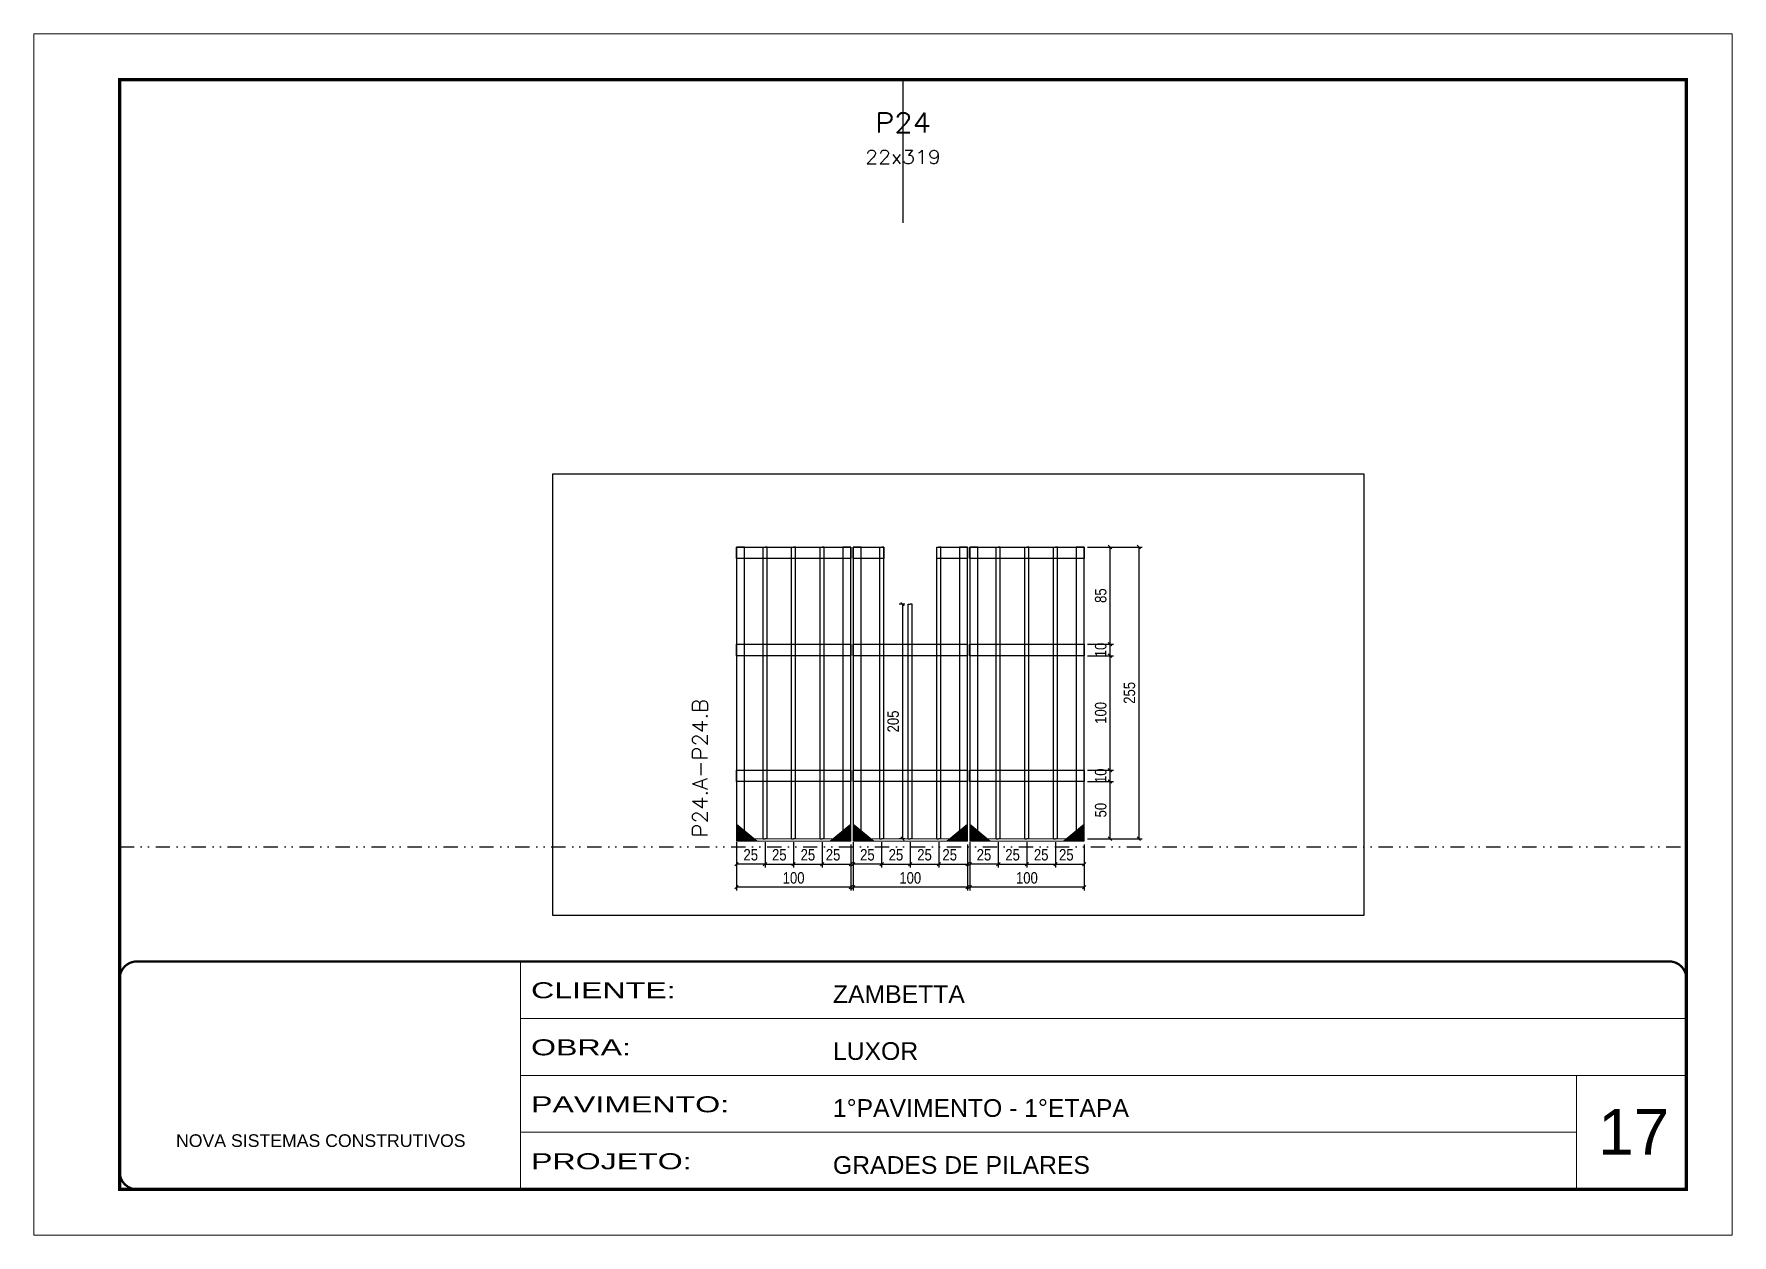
# Model space of a CAD drawing. Extents: x 14400 to 20667, y -21631 to 6985.
# Drawn here: x 14413 to 15898, y 1340 to 2390 of the extents above; entities that cross this region are included whole.
import ezdxf
from ezdxf.enums import TextEntityAlignment as Align

# ---------------------------------------------------------------- set-up
doc = ezdxf.new("R2010")
doc.units = 0
for name, pattern in [('CONTINUO', [0]), ('DASHED', [0.75, 0.5, -0.25]), ('DIVIDE2', [0.625, 0.25, -0.125, 0, -0.125, 0, -0.125]), ('HIDDEN', [0.375, 0.25, -0.125])]:
    doc.linetypes.add(name, pattern=pattern)
doc.layers.add('00 - FELIPE', color=6, linetype='Continuous', plot=False)
for name, color, linetype, lineweight in [('CARIMBO', 255, 'Continuous', 9), ('Folhas', 255, 'Continuous', 9), ('Madeira', 126, 'Continuous', 18), ('Sarr 2.2x7', 40, 'Continuous', 9), ('SARRAFO DE PRESSAO', 251, 'DASHED', 9), ('Texto Seção', 7, 'Continuous', 15)]:
    doc.layers.add(name, color=color, linetype=linetype, lineweight=lineweight)
for name, color, linetype in [('COTA', 241, 'Continuous'), ('Nível', 160, 'Continuous'), ('SARR_2.2x10', 60, 'Continuous'), ('SARR_3.5x7', 81, 'Continuous'), ('SARR_7x7', 40, 'Continuous'), ('Texto de Titulo', 7, 'Continuous'), ('Texto Qtd Sarr', 242, 'Continuous')]:
    doc.layers.add(name, color=color, linetype=linetype)
doc.styles.add('ARIAL', font='arial.ttf')
doc.styles.add('COTA TECNICA', font='techl___.ttf', dxfattribs={"height": 10})
doc.styles.add('REGUA-120', font='ROMANS.shx', dxfattribs={"height": 15})
doc.styles.add('ROMANS', font='romans.shx')
doc.styles.add('Tecnologia', font='')
doc.styles.get('Tecnologia').set_extended_font_data('Forgotten Futurist')
doc.dimstyles.new('PAINEL', dxfattribs={"dimtxt": 10, "dimasz": 3, "dimexe": 3, "dimexo": 3, "dimgap": 3, "dimtad": 1, "dimdec": 1, "dimzin": 12, "dimdsep": 46, "dimtxsty": 'COTA TECNICA', "dimblk1": 'OBLIQUE', "dimblk2": 'OBLIQUE', "dimsah": 1, "dimcen": 0.9, "dimclrd": 4, "dimclre": 4, "dimclrt": 240, "dimadec": 1, "dimazin": 3, "dimtfac": 1, "dimtdec": 1, "dimtmove": 0, "dimatfit": 3, "dimfxl": 1, "dimtolj": 1, "dimtzin": 12, "dimarcsym": 0})

# ---------------------------------------------------------------- blocks, each defined once
blk = doc.blocks.new('9999999999')
at = {"color": 30, "linetype": 'CONTINUO'}
for p, q in [((98564.6, 34230.2), (98564.6, 34429.4)), ((98564.6, 34379.6), (99584, 34379.6)), ((98564.6, 34329.8), (99488, 34329.8)), ((99584, 34329.8), (99488, 34329.8)), ((99488, 34329.8), (99488, 34230.2)), ((98564.6, 34280), (99488, 34280))]:
    blk.add_line(p, q, dxfattribs=at)
at = {"color": 30, "linetype": 'CONTINUO', "const_width": 2}
blk.add_lwpolyline([(99584, 34230.2), (99584, 34414.4, 0.414214), (99569, 34429.4), (98229, 34429.4, 0.414214), (98214, 34414.4), (98214, 34245.2, 0.414214), (98229, 34230.2), (99584, 34230.2)], format="xyb", dxfattribs=at)
at = {"layer": 'Folhas'}
blk.add_lwpolyline([(98139, 34190.2), (99624, 34190.2), (99624, 35240.2), (98139, 35240.2)], close=True, dxfattribs=at)
at = {"layer": 'Folhas', "color": 30, "const_width": 3}
blk.add_lwpolyline([(98214, 34230.2), (99584, 34230.2), (99584, 35200.2), (98214, 35200.2)], close=True, dxfattribs=at)
at = {"color": 7, "linetype": 'Continuous', "ltscale": 5, "style": 'ARIAL'}
for s, height, p in [('ZAMBETTA', 15.48, (98837.7, 34393.1)), ('LUXOR', 15.48, (98837.7, 34343.3)), ('1°PAVIMENTO - 1°ETAPA', 15.483, (98837.7, 34293.5)), ('NOVA SISTEMAS CONSTRUTIVOS', 11.059, (98263.2, 34267.2)), ('GRADES DE PILARES', 15.483, (98837.7, 34243.7))]:
    blk.add_text(s, height=height, dxfattribs=at).set_placement(p)
at = {"layer": 'Folhas', "color": 7, "style": 'Tecnologia', "width": 1.5}
for s, p in [('CLIENTE:', (98573.7, 34397.2)), ('OBRA:', (98573.7, 34347.3)), ('PAVIMENTO:', (98573.7, 34297.5)), ('PROJETO:', (98573.7, 34247.7))]:
    blk.add_text(s, height=14, dxfattribs=at).set_placement(p)
blk = doc.blocks.new('_Oblique')
at = {"color": 0, "linetype": 'ByBlock', "lineweight": -2}
blk.add_line((-0.5, -0.5), (0.5, 0.5), dxfattribs=at)
blk = doc.blocks.new('*D1378')
at = {"layer": 'COTA', "color": 4, "lineweight": -2, "transparency": 16777216}
for p, q in [((15027.8, 1668.7), (15027.8, 1641.5)), ((15127.8, 1668.7), (15127.8, 1641.5)), ((15127.8, 1644.5), (15027.8, 1644.5))]:
    blk.add_line(p, q, dxfattribs=at)
at = {"layer": 'Defpoints', "color": 0, "transparency": 16777216}
for p in [(15027.8, 1671.7), (15127.8, 1671.7), (15027.8, 1644.5)]:
    blk.add_point(p, dxfattribs=at)
at = {"layer": 'COTA', "color": 4, "lineweight": -2, "transparency": 16777216, "xscale": 3, "yscale": 3, "zscale": 3, "rotation": 180}
blk.add_blockref('_Oblique', (15027.8, 1644.5), dxfattribs=at)
at = {"layer": 'COTA', "color": 4, "lineweight": -2, "transparency": 16777216, "xscale": 3, "yscale": 3, "zscale": 3}
blk.add_blockref('_Oblique', (15127.8, 1644.5), dxfattribs=at)
at = {"layer": 'COTA', "color": 240, "transparency": 16777216, "insert": (15077.8, 1652.6), "char_height": 10, "attachment_point": 5, "style": 'COTA TECNICA'}
blk.add_mtext('\\A1;100', dxfattribs=at)
blk = doc.blocks.new('*D1379')
at = {"layer": 'COTA', "color": 4, "lineweight": -2, "transparency": 16777216}
for p, q in [((15027.8, 1683.9), (15027.8, 1661.7)), ((15052.8, 1683.9), (15052.8, 1661.7)), ((15052.8, 1664.7), (15027.8, 1664.7))]:
    blk.add_line(p, q, dxfattribs=at)
at = {"layer": 'Defpoints', "color": 0, "transparency": 16777216}
for p in [(15027.8, 1686.9), (15052.8, 1686.9), (15027.8, 1664.7)]:
    blk.add_point(p, dxfattribs=at)
at = {"layer": 'COTA', "color": 4, "lineweight": -2, "transparency": 16777216, "xscale": 3, "yscale": 3, "zscale": 3, "rotation": 180}
blk.add_blockref('_Oblique', (15027.8, 1664.7), dxfattribs=at)
at = {"layer": 'COTA', "color": 4, "lineweight": -2, "transparency": 16777216, "xscale": 3, "yscale": 3, "zscale": 3}
blk.add_blockref('_Oblique', (15052.8, 1664.7), dxfattribs=at)
at = {"layer": 'COTA', "color": 240, "transparency": 16777216, "insert": (15040.3, 1672.8), "char_height": 10, "attachment_point": 5, "style": 'COTA TECNICA'}
blk.add_mtext('\\A1;25', dxfattribs=at)
blk = doc.blocks.new('*D1380')
at = {"layer": 'COTA', "color": 4, "lineweight": -2, "transparency": 16777216}
for p, q in [((15102.8, 1683.9), (15102.8, 1661.7)), ((15127.8, 1681.7), (15127.8, 1661.7)), ((15102.8, 1664.7), (15127.8, 1664.7))]:
    blk.add_line(p, q, dxfattribs=at)
at = {"layer": 'Defpoints', "color": 0, "transparency": 16777216}
for p in [(15102.8, 1686.9), (15127.8, 1684.7), (15127.8, 1664.7)]:
    blk.add_point(p, dxfattribs=at)
at = {"layer": 'COTA', "color": 4, "lineweight": -2, "transparency": 16777216, "xscale": 3, "yscale": 3, "zscale": 3, "rotation": 180}
blk.add_blockref('_Oblique', (15102.8, 1664.7), dxfattribs=at)
at = {"layer": 'COTA', "color": 4, "lineweight": -2, "transparency": 16777216, "xscale": 3, "yscale": 3, "zscale": 3}
blk.add_blockref('_Oblique', (15127.8, 1664.7), dxfattribs=at)
at = {"layer": 'COTA', "color": 240, "transparency": 16777216, "insert": (15112.3, 1672.8), "char_height": 10, "attachment_point": 5, "style": 'COTA TECNICA'}
blk.add_mtext('\\A1;25', dxfattribs=at)
blk = doc.blocks.new('*D1381')
at = {"layer": 'COTA', "color": 4, "lineweight": -2, "transparency": 16777216}
for p, q in [((15052.8, 1683.9), (15052.8, 1661.7)), ((15077.8, 1683.9), (15077.8, 1661.7)), ((15052.8, 1664.7), (15077.8, 1664.7))]:
    blk.add_line(p, q, dxfattribs=at)
at = {"layer": 'Defpoints', "color": 0, "transparency": 16777216}
for p in [(15052.8, 1686.9), (15077.8, 1686.9), (15077.8, 1664.7)]:
    blk.add_point(p, dxfattribs=at)
at = {"layer": 'COTA', "color": 4, "lineweight": -2, "transparency": 16777216, "xscale": 3, "yscale": 3, "zscale": 3, "rotation": 180}
blk.add_blockref('_Oblique', (15052.8, 1664.7), dxfattribs=at)
at = {"layer": 'COTA', "color": 4, "lineweight": -2, "transparency": 16777216, "xscale": 3, "yscale": 3, "zscale": 3}
blk.add_blockref('_Oblique', (15077.8, 1664.7), dxfattribs=at)
at = {"layer": 'COTA', "color": 240, "transparency": 16777216, "insert": (15065.3, 1672.8), "char_height": 10, "attachment_point": 5, "style": 'COTA TECNICA'}
blk.add_mtext('\\A1;25', dxfattribs=at)
blk = doc.blocks.new('*D1382')
at = {"layer": 'COTA', "color": 4, "lineweight": -2, "transparency": 16777216}
for p, q in [((15077.8, 1683.9), (15077.8, 1661.7)), ((15102.8, 1683.9), (15102.8, 1661.7)), ((15077.8, 1664.7), (15102.8, 1664.7))]:
    blk.add_line(p, q, dxfattribs=at)
at = {"layer": 'Defpoints', "color": 0, "transparency": 16777216}
for p in [(15077.8, 1686.9), (15102.8, 1686.9), (15102.8, 1664.7)]:
    blk.add_point(p, dxfattribs=at)
at = {"layer": 'COTA', "color": 4, "lineweight": -2, "transparency": 16777216, "xscale": 3, "yscale": 3, "zscale": 3, "rotation": 180}
blk.add_blockref('_Oblique', (15077.8, 1664.7), dxfattribs=at)
at = {"layer": 'COTA', "color": 4, "lineweight": -2, "transparency": 16777216, "xscale": 3, "yscale": 3, "zscale": 3}
blk.add_blockref('_Oblique', (15102.8, 1664.7), dxfattribs=at)
at = {"layer": 'COTA', "color": 240, "transparency": 16777216, "insert": (15090.3, 1672.8), "char_height": 10, "attachment_point": 5, "style": 'COTA TECNICA'}
blk.add_mtext('\\A1;25', dxfattribs=at)
blk = doc.blocks.new('*D1388')
at = {"layer": 'COTA', "color": 4, "lineweight": -2, "transparency": 16777216}
for p, q in [((15129.8, 1668.7), (15129.8, 1641.5)), ((15229.8, 1668.7), (15229.8, 1641.5)), ((15229.8, 1644.5), (15129.8, 1644.5))]:
    blk.add_line(p, q, dxfattribs=at)
at = {"layer": 'Defpoints', "color": 0, "transparency": 16777216}
for p in [(15129.8, 1671.7), (15229.8, 1671.7), (15129.8, 1644.5)]:
    blk.add_point(p, dxfattribs=at)
at = {"layer": 'COTA', "color": 4, "lineweight": -2, "transparency": 16777216, "xscale": 3, "yscale": 3, "zscale": 3, "rotation": 180}
blk.add_blockref('_Oblique', (15129.8, 1644.5), dxfattribs=at)
at = {"layer": 'COTA', "color": 4, "lineweight": -2, "transparency": 16777216, "xscale": 3, "yscale": 3, "zscale": 3}
blk.add_blockref('_Oblique', (15229.8, 1644.5), dxfattribs=at)
at = {"layer": 'COTA', "color": 240, "transparency": 16777216, "insert": (15179.8, 1652.6), "char_height": 10, "attachment_point": 5, "style": 'COTA TECNICA'}
blk.add_mtext('\\A1;100', dxfattribs=at)
blk = doc.blocks.new('*D1389')
at = {"layer": 'COTA', "color": 4, "lineweight": -2, "transparency": 16777216}
for p, q in [((15129.8, 1683.9), (15129.8, 1661.7)), ((15154.8, 1683.9), (15154.8, 1661.7)), ((15154.8, 1664.7), (15129.8, 1664.7))]:
    blk.add_line(p, q, dxfattribs=at)
at = {"layer": 'Defpoints', "color": 0, "transparency": 16777216}
for p in [(15129.8, 1686.9), (15154.8, 1686.9), (15129.8, 1664.7)]:
    blk.add_point(p, dxfattribs=at)
at = {"layer": 'COTA', "color": 4, "lineweight": -2, "transparency": 16777216, "xscale": 3, "yscale": 3, "zscale": 3, "rotation": 180}
blk.add_blockref('_Oblique', (15129.8, 1664.7), dxfattribs=at)
at = {"layer": 'COTA', "color": 4, "lineweight": -2, "transparency": 16777216, "xscale": 3, "yscale": 3, "zscale": 3}
blk.add_blockref('_Oblique', (15154.8, 1664.7), dxfattribs=at)
at = {"layer": 'COTA', "color": 240, "transparency": 16777216, "insert": (15142.3, 1672.8), "char_height": 10, "attachment_point": 5, "style": 'COTA TECNICA'}
blk.add_mtext('\\A1;25', dxfattribs=at)
blk = doc.blocks.new('*D1390')
at = {"layer": 'COTA', "color": 4, "lineweight": -2, "transparency": 16777216}
for p, q in [((15204.8, 1683.9), (15204.8, 1661.7)), ((15229.8, 1681.7), (15229.8, 1661.7)), ((15204.8, 1664.7), (15229.8, 1664.7))]:
    blk.add_line(p, q, dxfattribs=at)
at = {"layer": 'Defpoints', "color": 0, "transparency": 16777216}
for p in [(15204.8, 1686.9), (15229.8, 1684.7), (15229.8, 1664.7)]:
    blk.add_point(p, dxfattribs=at)
at = {"layer": 'COTA', "color": 4, "lineweight": -2, "transparency": 16777216, "xscale": 3, "yscale": 3, "zscale": 3, "rotation": 180}
blk.add_blockref('_Oblique', (15204.8, 1664.7), dxfattribs=at)
at = {"layer": 'COTA', "color": 4, "lineweight": -2, "transparency": 16777216, "xscale": 3, "yscale": 3, "zscale": 3}
blk.add_blockref('_Oblique', (15229.8, 1664.7), dxfattribs=at)
at = {"layer": 'COTA', "color": 240, "transparency": 16777216, "insert": (15214.3, 1672.8), "char_height": 10, "attachment_point": 5, "style": 'COTA TECNICA'}
blk.add_mtext('\\A1;25', dxfattribs=at)
blk = doc.blocks.new('*D1391')
at = {"layer": 'COTA', "color": 4, "lineweight": -2, "transparency": 16777216}
for p, q in [((15154.8, 1683.9), (15154.8, 1661.7)), ((15179.8, 1683.9), (15179.8, 1661.7)), ((15154.8, 1664.7), (15179.8, 1664.7))]:
    blk.add_line(p, q, dxfattribs=at)
at = {"layer": 'Defpoints', "color": 0, "transparency": 16777216}
for p in [(15154.8, 1686.9), (15179.8, 1686.9), (15179.8, 1664.7)]:
    blk.add_point(p, dxfattribs=at)
at = {"layer": 'COTA', "color": 4, "lineweight": -2, "transparency": 16777216, "xscale": 3, "yscale": 3, "zscale": 3, "rotation": 180}
blk.add_blockref('_Oblique', (15154.8, 1664.7), dxfattribs=at)
at = {"layer": 'COTA', "color": 4, "lineweight": -2, "transparency": 16777216, "xscale": 3, "yscale": 3, "zscale": 3}
blk.add_blockref('_Oblique', (15179.8, 1664.7), dxfattribs=at)
at = {"layer": 'COTA', "color": 240, "transparency": 16777216, "insert": (15167.3, 1672.8), "char_height": 10, "attachment_point": 5, "style": 'COTA TECNICA'}
blk.add_mtext('\\A1;25', dxfattribs=at)
blk = doc.blocks.new('*D1392')
at = {"layer": 'COTA', "color": 4, "lineweight": -2, "transparency": 16777216}
for p, q in [((15179.8, 1683.9), (15179.8, 1661.7)), ((15204.8, 1683.9), (15204.8, 1661.7)), ((15179.8, 1664.7), (15204.8, 1664.7))]:
    blk.add_line(p, q, dxfattribs=at)
at = {"layer": 'Defpoints', "color": 0, "transparency": 16777216}
for p in [(15179.8, 1686.9), (15204.8, 1686.9), (15204.8, 1664.7)]:
    blk.add_point(p, dxfattribs=at)
at = {"layer": 'COTA', "color": 4, "lineweight": -2, "transparency": 16777216, "xscale": 3, "yscale": 3, "zscale": 3, "rotation": 180}
blk.add_blockref('_Oblique', (15179.8, 1664.7), dxfattribs=at)
at = {"layer": 'COTA', "color": 4, "lineweight": -2, "transparency": 16777216, "xscale": 3, "yscale": 3, "zscale": 3}
blk.add_blockref('_Oblique', (15204.8, 1664.7), dxfattribs=at)
at = {"layer": 'COTA', "color": 240, "transparency": 16777216, "insert": (15192.3, 1672.8), "char_height": 10, "attachment_point": 5, "style": 'COTA TECNICA'}
blk.add_mtext('\\A1;25', dxfattribs=at)
blk = doc.blocks.new('*D1393')
at = {"layer": 'COTA', "color": 4, "lineweight": -2, "transparency": 16777216}
for p, q in [((15231.8, 1668.7), (15231.8, 1641.5)), ((15331.8, 1668.7), (15331.8, 1641.5)), ((15331.8, 1644.5), (15231.8, 1644.5))]:
    blk.add_line(p, q, dxfattribs=at)
at = {"layer": 'Defpoints', "color": 0, "transparency": 16777216}
for p in [(15231.8, 1671.7), (15331.8, 1671.7), (15231.8, 1644.5)]:
    blk.add_point(p, dxfattribs=at)
at = {"layer": 'COTA', "color": 4, "lineweight": -2, "transparency": 16777216, "xscale": 3, "yscale": 3, "zscale": 3, "rotation": 180}
blk.add_blockref('_Oblique', (15231.8, 1644.5), dxfattribs=at)
at = {"layer": 'COTA', "color": 4, "lineweight": -2, "transparency": 16777216, "xscale": 3, "yscale": 3, "zscale": 3}
blk.add_blockref('_Oblique', (15331.8, 1644.5), dxfattribs=at)
at = {"layer": 'COTA', "color": 240, "transparency": 16777216, "insert": (15281.8, 1652.6), "char_height": 10, "attachment_point": 5, "style": 'COTA TECNICA'}
blk.add_mtext('\\A1;100', dxfattribs=at)
blk = doc.blocks.new('*D1394')
at = {"layer": 'COTA', "color": 4, "lineweight": -2, "transparency": 16777216}
for p, q in [((15231.8, 1683.9), (15231.8, 1661.7)), ((15256.8, 1683.9), (15256.8, 1661.7)), ((15256.8, 1664.7), (15231.8, 1664.7))]:
    blk.add_line(p, q, dxfattribs=at)
at = {"layer": 'Defpoints', "color": 0, "transparency": 16777216}
for p in [(15231.8, 1686.9), (15256.8, 1686.9), (15231.8, 1664.7)]:
    blk.add_point(p, dxfattribs=at)
at = {"layer": 'COTA', "color": 4, "lineweight": -2, "transparency": 16777216, "xscale": 3, "yscale": 3, "zscale": 3, "rotation": 180}
blk.add_blockref('_Oblique', (15231.8, 1664.7), dxfattribs=at)
at = {"layer": 'COTA', "color": 4, "lineweight": -2, "transparency": 16777216, "xscale": 3, "yscale": 3, "zscale": 3}
blk.add_blockref('_Oblique', (15256.8, 1664.7), dxfattribs=at)
at = {"layer": 'COTA', "color": 240, "transparency": 16777216, "insert": (15244.3, 1672.8), "char_height": 10, "attachment_point": 5, "style": 'COTA TECNICA'}
blk.add_mtext('\\A1;25', dxfattribs=at)
blk = doc.blocks.new('*D1395')
at = {"layer": 'COTA', "color": 4, "lineweight": -2, "transparency": 16777216}
for p, q in [((15306.8, 1683.9), (15306.8, 1661.7)), ((15331.8, 1681.7), (15331.8, 1661.7)), ((15306.8, 1664.7), (15331.8, 1664.7))]:
    blk.add_line(p, q, dxfattribs=at)
at = {"layer": 'Defpoints', "color": 0, "transparency": 16777216}
for p in [(15306.8, 1686.9), (15331.8, 1684.7), (15331.8, 1664.7)]:
    blk.add_point(p, dxfattribs=at)
at = {"layer": 'COTA', "color": 4, "lineweight": -2, "transparency": 16777216, "xscale": 3, "yscale": 3, "zscale": 3, "rotation": 180}
blk.add_blockref('_Oblique', (15306.8, 1664.7), dxfattribs=at)
at = {"layer": 'COTA', "color": 4, "lineweight": -2, "transparency": 16777216, "xscale": 3, "yscale": 3, "zscale": 3}
blk.add_blockref('_Oblique', (15331.8, 1664.7), dxfattribs=at)
at = {"layer": 'COTA', "color": 240, "transparency": 16777216, "insert": (15316.3, 1672.8), "char_height": 10, "attachment_point": 5, "style": 'COTA TECNICA'}
blk.add_mtext('\\A1;25', dxfattribs=at)
blk = doc.blocks.new('*D1396')
at = {"layer": 'COTA', "color": 4, "lineweight": -2, "transparency": 16777216}
for p, q in [((15256.8, 1683.9), (15256.8, 1661.7)), ((15281.8, 1683.9), (15281.8, 1661.7)), ((15256.8, 1664.7), (15281.8, 1664.7))]:
    blk.add_line(p, q, dxfattribs=at)
at = {"layer": 'Defpoints', "color": 0, "transparency": 16777216}
for p in [(15256.8, 1686.9), (15281.8, 1686.9), (15281.8, 1664.7)]:
    blk.add_point(p, dxfattribs=at)
at = {"layer": 'COTA', "color": 4, "lineweight": -2, "transparency": 16777216, "xscale": 3, "yscale": 3, "zscale": 3, "rotation": 180}
blk.add_blockref('_Oblique', (15256.8, 1664.7), dxfattribs=at)
at = {"layer": 'COTA', "color": 4, "lineweight": -2, "transparency": 16777216, "xscale": 3, "yscale": 3, "zscale": 3}
blk.add_blockref('_Oblique', (15281.8, 1664.7), dxfattribs=at)
at = {"layer": 'COTA', "color": 240, "transparency": 16777216, "insert": (15269.3, 1672.8), "char_height": 10, "attachment_point": 5, "style": 'COTA TECNICA'}
blk.add_mtext('\\A1;25', dxfattribs=at)
blk = doc.blocks.new('*D1397')
at = {"layer": 'COTA', "color": 4, "lineweight": -2, "transparency": 16777216}
for p, q in [((15334.8, 1736.9), (15357.5, 1736.9)), ((15354.5, 1686.9), (15354.5, 1736.9)), ((15334.8, 1686.9), (15357.5, 1686.9))]:
    blk.add_line(p, q, dxfattribs=at)
at = {"layer": 'Defpoints', "color": 0, "transparency": 16777216}
for p in [(15331.8, 1736.9), (15354.5, 1736.9), (15331.8, 1686.9)]:
    blk.add_point(p, dxfattribs=at)
at = {"layer": 'COTA', "color": 4, "lineweight": -2, "transparency": 16777216, "xscale": 3, "yscale": 3, "zscale": 3}
for p, rotation in [((15354.5, 1736.9), 90), ((15354.5, 1686.9), 270)]:
    blk.add_blockref('_Oblique', p, dxfattribs=dict(at, rotation=rotation))
at = {"layer": 'COTA', "color": 240, "transparency": 16777216, "insert": (15346.4, 1711.9), "char_height": 10, "attachment_point": 5, "rotation": 90, "style": 'COTA TECNICA'}
blk.add_mtext('\\A1;50', dxfattribs=at)
blk = doc.blocks.new('*D1398')
at = {"layer": 'COTA', "color": 4, "lineweight": -2, "transparency": 16777216}
for p, q in [((15281.8, 1683.9), (15281.8, 1661.7)), ((15306.8, 1683.9), (15306.8, 1661.7)), ((15281.8, 1664.7), (15306.8, 1664.7))]:
    blk.add_line(p, q, dxfattribs=at)
at = {"layer": 'Defpoints', "color": 0, "transparency": 16777216}
for p in [(15281.8, 1686.9), (15306.8, 1686.9), (15306.8, 1664.7)]:
    blk.add_point(p, dxfattribs=at)
at = {"layer": 'COTA', "color": 4, "lineweight": -2, "transparency": 16777216, "xscale": 3, "yscale": 3, "zscale": 3, "rotation": 180}
blk.add_blockref('_Oblique', (15281.8, 1664.7), dxfattribs=at)
at = {"layer": 'COTA', "color": 4, "lineweight": -2, "transparency": 16777216, "xscale": 3, "yscale": 3, "zscale": 3}
blk.add_blockref('_Oblique', (15306.8, 1664.7), dxfattribs=at)
at = {"layer": 'COTA', "color": 240, "transparency": 16777216, "insert": (15294.3, 1672.8), "char_height": 10, "attachment_point": 5, "style": 'COTA TECNICA'}
blk.add_mtext('\\A1;25', dxfattribs=at)
blk = doc.blocks.new('*D1399')
at = {"layer": 'COTA', "color": 4, "lineweight": -2, "transparency": 16777216}
for p, q in [((15334.8, 1746.9), (15357.5, 1746.9)), ((15354.5, 1736.9), (15354.5, 1746.9)), ((15334.8, 1736.9), (15357.5, 1736.9))]:
    blk.add_line(p, q, dxfattribs=at)
at = {"layer": 'Defpoints', "color": 0, "transparency": 16777216}
for p in [(15331.8, 1746.9), (15354.5, 1746.9), (15331.8, 1736.9)]:
    blk.add_point(p, dxfattribs=at)
at = {"layer": 'COTA', "color": 4, "lineweight": -2, "transparency": 16777216, "xscale": 3, "yscale": 3, "zscale": 3}
for p, rotation in [((15354.5, 1746.9), 90), ((15354.5, 1736.9), 270)]:
    blk.add_blockref('_Oblique', p, dxfattribs=dict(at, rotation=rotation))
at = {"layer": 'COTA', "color": 240, "transparency": 16777216, "insert": (15346.4, 1741.9), "char_height": 10, "attachment_point": 5, "rotation": 90, "style": 'COTA TECNICA'}
blk.add_mtext('\\A1;10', dxfattribs=at)
blk = doc.blocks.new('*D1400')
at = {"layer": 'COTA', "color": 4, "lineweight": -2, "transparency": 16777216}
for p, q in [((15334.8, 1846.9), (15357.5, 1846.9)), ((15354.5, 1746.9), (15354.5, 1846.9)), ((15334.8, 1746.9), (15357.5, 1746.9))]:
    blk.add_line(p, q, dxfattribs=at)
at = {"layer": 'Defpoints', "color": 0, "transparency": 16777216}
for p in [(15331.8, 1846.9), (15354.5, 1846.9), (15331.8, 1746.9)]:
    blk.add_point(p, dxfattribs=at)
at = {"layer": 'COTA', "color": 4, "lineweight": -2, "transparency": 16777216, "xscale": 3, "yscale": 3, "zscale": 3}
for p, rotation in [((15354.5, 1846.9), 90), ((15354.5, 1746.9), 270)]:
    blk.add_blockref('_Oblique', p, dxfattribs=dict(at, rotation=rotation))
at = {"layer": 'COTA', "color": 240, "transparency": 16777216, "insert": (15346.4, 1796.9), "char_height": 10, "attachment_point": 5, "rotation": 90, "style": 'COTA TECNICA'}
blk.add_mtext('\\A1;100', dxfattribs=at)
blk = doc.blocks.new('*D1401')
at = {"layer": 'COTA', "color": 4, "lineweight": -2, "transparency": 16777216}
for p, q in [((15334.8, 1856.9), (15357.5, 1856.9)), ((15354.5, 1846.9), (15354.5, 1856.9)), ((15334.8, 1846.9), (15357.5, 1846.9))]:
    blk.add_line(p, q, dxfattribs=at)
at = {"layer": 'Defpoints', "color": 0, "transparency": 16777216}
for p in [(15331.8, 1856.9), (15354.5, 1856.9), (15331.8, 1846.9)]:
    blk.add_point(p, dxfattribs=at)
at = {"layer": 'COTA', "color": 4, "lineweight": -2, "transparency": 16777216, "xscale": 3, "yscale": 3, "zscale": 3}
for p, rotation in [((15354.5, 1856.9), 90), ((15354.5, 1846.9), 270)]:
    blk.add_blockref('_Oblique', p, dxfattribs=dict(at, rotation=rotation))
at = {"layer": 'COTA', "color": 240, "transparency": 16777216, "insert": (15346.4, 1851.9), "char_height": 10, "attachment_point": 5, "rotation": 90, "style": 'COTA TECNICA'}
blk.add_mtext('\\A1;10', dxfattribs=at)
blk = doc.blocks.new('*D1402')
at = {"layer": 'COTA', "color": 4, "lineweight": -2, "transparency": 16777216}
for p, q in [((15334.8, 1941.9), (15382.6, 1941.9)), ((15379.6, 1941.9), (15379.6, 1686.9)), ((15334.8, 1686.9), (15382.6, 1686.9))]:
    blk.add_line(p, q, dxfattribs=at)
at = {"layer": 'Defpoints', "color": 0, "transparency": 16777216}
for p in [(15331.8, 1941.9), (15331.8, 1686.9), (15379.6, 1686.9)]:
    blk.add_point(p, dxfattribs=at)
at = {"layer": 'COTA', "color": 4, "lineweight": -2, "transparency": 16777216, "xscale": 3, "yscale": 3, "zscale": 3}
for p, rotation in [((15379.6, 1941.9), 90), ((15379.6, 1686.9), 270)]:
    blk.add_blockref('_Oblique', p, dxfattribs=dict(at, rotation=rotation))
at = {"layer": 'COTA', "color": 240, "transparency": 16777216, "insert": (15371.5, 1814.4), "char_height": 10, "attachment_point": 5, "rotation": 90, "style": 'COTA TECNICA'}
blk.add_mtext('\\A1;255', dxfattribs=at)
blk = doc.blocks.new('*D1403')
at = {"layer": 'COTA', "color": 4, "lineweight": -2, "transparency": 16777216}
for p, q in [((15334.8, 1941.9), (15357.5, 1941.9)), ((15354.5, 1856.9), (15354.5, 1941.9)), ((15334.8, 1856.9), (15357.5, 1856.9))]:
    blk.add_line(p, q, dxfattribs=at)
at = {"layer": 'Defpoints', "color": 0, "transparency": 16777216}
for p in [(15331.8, 1941.9), (15354.5, 1941.9), (15331.8, 1856.9)]:
    blk.add_point(p, dxfattribs=at)
at = {"layer": 'COTA', "color": 4, "lineweight": -2, "transparency": 16777216, "xscale": 3, "yscale": 3, "zscale": 3}
for p, rotation in [((15354.5, 1941.9), 90), ((15354.5, 1856.9), 270)]:
    blk.add_blockref('_Oblique', p, dxfattribs=dict(at, rotation=rotation))
at = {"layer": 'COTA', "color": 240, "transparency": 16777216, "insert": (15346.4, 1899.4), "char_height": 10, "attachment_point": 5, "rotation": 90, "style": 'COTA TECNICA'}
blk.add_mtext('\\A1;85', dxfattribs=at)
blk = doc.blocks.new('titulo1')
at = {"layer": 'Defpoints', "color": 252, "linetype": 'HIDDEN', "ltscale": 2}
blk.add_line((0, 0), (0, 125), dxfattribs=at)
at = {"layer": 'Defpoints', "style": 'ROMANS', "oblique": 15}
blk.add_attdef('FOLHA', text='', height=10, dxfattribs=at).set_placement((0, 15.6), align=Align.MIDDLE_CENTER)
at = {"layer": 'Texto Qtd Sarr', "color": 3, "style": 'ROMANS', "oblique": 15}
for tag, height, p in [('TITULO', 17, (0, 71.4)), ('SEÇÃO', 12, (0, 41.5))]:
    blk.add_attdef(tag, text='', height=height, dxfattribs=at).set_placement(p, align=Align.MIDDLE_CENTER)
blk = doc.blocks.new('*D1404')
at = {"layer": '00 - FELIPE', "color": 4, "lineweight": -2, "transparency": 16777216}
for p, q in [((15175.1, 1891.9), (15170, 1891.9)), ((15173, 1891.9), (15173, 1686.9)), ((15175.1, 1686.9), (15170, 1686.9))]:
    blk.add_line(p, q, dxfattribs=at)
at = {"layer": 'Defpoints', "color": 0, "transparency": 16777216}
for p in [(15178.1, 1891.9), (15173, 1686.9), (15178.1, 1686.9)]:
    blk.add_point(p, dxfattribs=at)
at = {"layer": '00 - FELIPE', "color": 4, "lineweight": -2, "transparency": 16777216, "xscale": 3, "yscale": 3, "zscale": 3}
for p, rotation in [((15173, 1891.9), 90), ((15173, 1686.9), 270)]:
    blk.add_blockref('_Oblique', p, dxfattribs=dict(at, rotation=rotation))
at = {"layer": '00 - FELIPE', "color": 240, "transparency": 16777216, "insert": (15164.9, 1789.4), "char_height": 10, "attachment_point": 5, "rotation": 90, "style": 'COTA TECNICA'}
blk.add_mtext('\\A1;205', dxfattribs=at)

msp = doc.modelspace()

# ---------------------------------------------------------------- hatches: boundary and pattern name
at = {"layer": 'Madeira'}
h = msp.add_hatch(color=252, dxfattribs=at)
h.dxf.hatch_style = 2
h.paths.add_polyline_path([(15027.82, 1699.71), (15027.82, 1684.71), (15045.82, 1684.71)])
h = msp.add_hatch(color=252, dxfattribs=at)
h.dxf.hatch_style = 2
h.paths.add_polyline_path([(15127.82, 1699.71), (15127.82, 1684.71), (15109.82, 1684.71)])
h = msp.add_hatch(color=252, dxfattribs=at)
h.dxf.hatch_style = 2
h.paths.add_polyline_path([(15129.82, 1699.71), (15129.82, 1684.71), (15147.82, 1684.71)])
h = msp.add_hatch(color=252, dxfattribs=at)
h.dxf.hatch_style = 2
h.paths.add_polyline_path([(15229.82, 1699.71), (15229.82, 1684.71), (15211.82, 1684.71)])
h = msp.add_hatch(color=252, dxfattribs=at)
h.dxf.hatch_style = 2
h.paths.add_polyline_path([(15231.82, 1699.71), (15231.82, 1684.71), (15249.82, 1684.71)])
h = msp.add_hatch(color=252, dxfattribs=at)
h.dxf.hatch_style = 2
h.paths.add_polyline_path([(15331.82, 1699.71), (15331.82, 1684.71), (15313.82, 1684.71)])

# ---------------------------------------------------------------- linework, layer by layer
at = {"layer": '00 - FELIPE'}
msp.add_lwpolyline([(14867.16, 2005.91), (15576.52, 2005.91), (15576.52, 1619.64), (14867.16, 1619.64)], close=True, dxfattribs=at)
at = {"layer": 'Madeira', "color": 1, "linetype": 'HIDDEN'}
for p, q in [((15031.32, 1696.21), (15031.32, 1686.91)), ((15031.32, 1696.21), (15031.32, 1686.91)), ((15124.32, 1696.21), (15124.32, 1686.91)), ((15124.32, 1696.21), (15124.32, 1686.91)), ((15133.32, 1696.21), (15133.32, 1686.91)), ((15133.32, 1696.21), (15133.32, 1686.91)), ((15226.32, 1696.21), (15226.32, 1686.91)), ((15226.32, 1696.21), (15226.32, 1686.91)), ((15235.32, 1696.21), (15235.32, 1686.91)), ((15235.32, 1696.21), (15235.32, 1686.91)), ((15328.32, 1696.21), (15328.32, 1686.91)), ((15328.32, 1696.21), (15328.32, 1686.91)), ((15037.65, 1686.91), (15027.82, 1686.91)), ((15037.65, 1686.91), (15027.82, 1686.91)), ((15043.62, 1686.91), (15027.82, 1686.91)), ((15034.82, 1692.71), (15034.82, 1686.91)), ((15112.02, 1686.91), (15127.82, 1686.91)), ((15117.98, 1686.91), (15127.82, 1686.91)), ((15117.98, 1686.91), (15127.82, 1686.91)), ((15139.65, 1686.91), (15129.82, 1686.91)), ((15139.65, 1686.91), (15129.82, 1686.91)), ((15145.62, 1686.91), (15129.82, 1686.91)), ((15136.82, 1692.71), (15136.82, 1686.91)), ((15214.02, 1686.91), (15229.82, 1686.91)), ((15219.98, 1686.91), (15229.82, 1686.91)), ((15219.98, 1686.91), (15229.82, 1686.91)), ((15241.65, 1686.91), (15231.82, 1686.91)), ((15241.65, 1686.91), (15231.82, 1686.91)), ((15247.62, 1686.91), (15231.82, 1686.91)), ((15238.82, 1692.71), (15238.82, 1686.91)), ((15316.02, 1686.91), (15331.82, 1686.91)), ((15321.98, 1686.91), (15331.82, 1686.91)), ((15321.98, 1686.91), (15331.82, 1686.91))]:
    msp.add_line(p, q, dxfattribs=at)
at = {"layer": 'Madeira'}
for p, q in [((15027.82, 1686.91), (15027.82, 1684.71)), ((15027.82, 1686.91), (15027.82, 1684.71)), ((15027.82, 1686.91), (15027.82, 1684.71)), ((15129.82, 1686.91), (15129.82, 1684.71)), ((15129.82, 1686.91), (15129.82, 1684.71)), ((15129.82, 1686.91), (15129.82, 1684.71)), ((15231.82, 1686.91), (15231.82, 1684.71)), ((15231.82, 1686.91), (15231.82, 1684.71)), ((15231.82, 1686.91), (15231.82, 1684.71))]:
    msp.add_line(p, q, dxfattribs=at)
at = {"layer": 'Madeira', "color": 0}
for points in [[(15027.82, 1699.71), (15027.82, 1684.71), (15045.82, 1684.71), (15027.82, 1699.71)], [(15127.82, 1699.71), (15127.82, 1684.71), (15109.82, 1684.71), (15127.82, 1699.71)], [(15129.82, 1699.71), (15129.82, 1684.71), (15147.82, 1684.71), (15129.82, 1699.71)], [(15229.82, 1699.71), (15229.82, 1684.71), (15211.82, 1684.71), (15229.82, 1699.71)], [(15231.82, 1699.71), (15231.82, 1684.71), (15249.82, 1684.71), (15231.82, 1699.71)], [(15331.82, 1699.71), (15331.82, 1684.71), (15313.82, 1684.71), (15331.82, 1699.71)]]:
    msp.add_lwpolyline(points, dxfattribs=at)
at = {"layer": 'Nível', "color": 4, "linetype": 'DIVIDE2', "ltscale": 50}
msp.add_line((14488.47, 1679.71), (15858.47, 1679.71), dxfattribs=at)
at = {"layer": 'Sarr 2.2x7'}
for points in [[(15127.82, 1686.91), (15027.82, 1686.91), (15027.82, 1684.71), (15127.82, 1684.71)], [(15229.82, 1686.91), (15129.82, 1686.91), (15129.82, 1684.71), (15229.82, 1684.71)], [(15331.82, 1686.91), (15231.82, 1686.91), (15231.82, 1684.71), (15331.82, 1684.71)]]:
    msp.add_lwpolyline(points, close=True, dxfattribs=at)
at = {"layer": 'SARR_2.2x10'}
for points in [[(15027.82, 1941.87), (15127.82, 1941.87), (15127.82, 1931.87), (15027.82, 1931.87)], [(15129.82, 1941.87), (15156.57, 1941.87), (15156.57, 1931.87), (15129.82, 1931.87)], [(15203.07, 1941.87), (15229.82, 1941.87), (15229.82, 1931.87), (15203.07, 1931.87)], [(15231.82, 1941.87), (15331.82, 1941.87), (15331.82, 1931.87), (15231.82, 1931.87)], [(15027.82, 1856.87), (15127.82, 1856.87), (15127.82, 1846.87), (15027.82, 1846.87)], [(15129.82, 1856.87), (15229.82, 1856.87), (15229.82, 1846.87), (15129.82, 1846.87)], [(15231.82, 1856.87), (15331.82, 1856.87), (15331.82, 1846.87), (15231.82, 1846.87)], [(15027.82, 1746.87), (15127.82, 1746.87), (15127.82, 1736.87), (15027.82, 1736.87)], [(15129.82, 1746.87), (15229.82, 1746.87), (15229.82, 1736.87), (15129.82, 1736.87)], [(15231.82, 1746.87), (15331.82, 1746.87), (15331.82, 1736.87), (15231.82, 1736.87)]]:
    msp.add_lwpolyline(points, close=True, dxfattribs=at)
at = {"layer": 'SARR_3.5x7'}
for p, q in [((15051.07, 1686.91), (15051.07, 1941.87)), ((15051.07, 1941.87), (15052.82, 1941.87)), ((15054.57, 1941.87), (15052.82, 1941.87)), ((15054.57, 1686.91), (15054.57, 1941.87)), ((15076.07, 1686.91), (15076.07, 1941.87)), ((15076.07, 1941.87), (15077.82, 1941.87)), ((15079.57, 1941.87), (15077.82, 1941.87)), ((15079.57, 1686.91), (15079.57, 1941.87)), ((15101.07, 1686.91), (15101.07, 1941.87)), ((15101.07, 1941.87), (15102.82, 1941.87)), ((15104.57, 1941.87), (15102.82, 1941.87)), ((15104.57, 1686.91), (15104.57, 1941.87)), ((15153.07, 1686.91), (15153.07, 1941.87)), ((15153.07, 1941.87), (15154.82, 1941.87)), ((15156.57, 1941.87), (15154.82, 1941.87)), ((15156.57, 1686.91), (15156.57, 1941.87)), ((15203.07, 1686.91), (15203.07, 1941.87)), ((15203.07, 1941.87), (15204.82, 1941.87)), ((15206.57, 1941.87), (15204.82, 1941.87)), ((15206.57, 1686.91), (15206.57, 1941.87)), ((15255.07, 1686.91), (15255.07, 1941.87)), ((15255.07, 1941.87), (15256.82, 1941.87)), ((15258.57, 1941.87), (15256.82, 1941.87)), ((15258.57, 1686.91), (15258.57, 1941.87)), ((15280.07, 1686.91), (15280.07, 1941.87)), ((15280.07, 1941.87), (15281.82, 1941.87)), ((15283.57, 1941.87), (15281.82, 1941.87)), ((15283.57, 1686.91), (15283.57, 1941.87)), ((15305.07, 1686.91), (15305.07, 1941.87)), ((15305.07, 1941.87), (15306.82, 1941.87)), ((15308.57, 1941.87), (15306.82, 1941.87)), ((15308.57, 1686.91), (15308.57, 1941.87)), ((15178.07, 1686.91), (15178.07, 1891.87)), ((15178.07, 1891.87), (15179.82, 1891.87)), ((15181.57, 1891.87), (15179.82, 1891.87)), ((15181.57, 1686.91), (15181.57, 1891.87)), ((15051.07, 1686.91), (15052.82, 1686.91)), ((15054.57, 1686.91), (15052.82, 1686.91)), ((15076.07, 1686.91), (15077.82, 1686.91)), ((15079.57, 1686.91), (15077.82, 1686.91)), ((15101.07, 1686.91), (15102.82, 1686.91)), ((15104.57, 1686.91), (15102.82, 1686.91)), ((15153.07, 1686.91), (15154.82, 1686.91)), ((15156.57, 1686.91), (15154.82, 1686.91)), ((15178.07, 1686.91), (15179.82, 1686.91)), ((15181.57, 1686.91), (15179.82, 1686.91)), ((15203.07, 1686.91), (15204.82, 1686.91)), ((15206.57, 1686.91), (15204.82, 1686.91)), ((15255.07, 1686.91), (15256.82, 1686.91)), ((15258.57, 1686.91), (15256.82, 1686.91)), ((15280.07, 1686.91), (15281.82, 1686.91)), ((15283.57, 1686.91), (15281.82, 1686.91)), ((15305.07, 1686.91), (15306.82, 1686.91)), ((15308.57, 1686.91), (15306.82, 1686.91))]:
    msp.add_line(p, q, dxfattribs=at)
at = {"layer": 'SARR_7x7'}
for points in [[(15027.82, 1686.91), (15034.82, 1686.91), (15034.82, 1941.87), (15027.82, 1941.87)], [(15120.82, 1686.91), (15127.82, 1686.91), (15127.82, 1941.87), (15120.82, 1941.87)], [(15129.82, 1686.91), (15136.82, 1686.91), (15136.82, 1941.87), (15129.82, 1941.87)], [(15222.82, 1686.91), (15229.82, 1686.91), (15229.82, 1941.87), (15222.82, 1941.87)], [(15231.82, 1686.91), (15238.82, 1686.91), (15238.82, 1941.87), (15231.82, 1941.87)], [(15324.82, 1686.91), (15331.82, 1686.91), (15331.82, 1941.87), (15324.82, 1941.87)]]:
    msp.add_lwpolyline(points, close=True, dxfattribs=at)

# ---------------------------------------------------------------- block references
at = {"layer": 'SARRAFO DE PRESSAO', "color": 6, "linetype": 'ByBlock'}
msp.add_blockref('9999999999', (-83725.51, -32849.78), dxfattribs=at)
at = {"layer": 'Texto Seção'}
ref = msp.add_blockref('titulo1', (15173.47, 2225.43), dxfattribs=at)
ref.add_attrib('TITULO', 'P24', dxfattribs={"layer": 'Texto de Titulo', "color": 7, "height": 17, "style": 'ROMANS', "width": 1.1}).set_placement((15173.47, 2312.93), align=Align.MIDDLE_CENTER)
ref.add_attrib('SEÇÃO', '22x319', dxfattribs={"layer": 'Texto de Titulo', "color": 7, "height": 12, "style": 'ROMANS', "width": 1.1}).set_placement((15173.47, 2282.93), align=Align.MIDDLE_CENTER)

# ---------------------------------------------------------------- texts
at = {"layer": 'CARIMBO', "style": 'ARIAL'}
msp.add_text('17', height=40, dxfattribs=at).set_placement((15781.33, 1410.57))
at = {"layer": 'Texto Seção', "style": 'REGUA-120', "width": 1.05}
msp.add_text('P24.A-P24.B', height=13, rotation=90, dxfattribs=at).set_placement((15002.47, 1688.01))

# ---------------------------------------------------------------- dimensions: what is measured, and where the dimension line sits
at = {"layer": '00 - FELIPE'}
dim = msp.add_linear_dim(base=(15173.01, 1686.91), p1=(15178.07, 1891.87), p2=(15178.07, 1686.91), angle=90, dimstyle='PAINEL', dxfattribs=at)
dim.commit()
dim.dimension.update_dxf_attribs({"geometry": '*D1404', "text_midpoint": (15164.9, 1789.39)})
at = {"layer": 'COTA'}
for base, p1, p2, picture, middle in [((15379.65, 1686.91), (15331.82, 1941.87), (15331.82, 1686.91), '*D1402', (15379.65, 1814.39)), ((15354.51, 1856.91), (15331.82, 1846.91), (15331.82, 1856.91), '*D1401', (15354.51, 1851.91)), ((15354.51, 1746.91), (15331.82, 1736.91), (15331.82, 1746.91), '*D1399', (15354.51, 1741.91))]:
    dim = msp.add_linear_dim(base=base, p1=p1, p2=p2, angle=90, dimstyle='PAINEL', override={"dimtmove": 1}, dxfattribs=at)
    dim.commit()
    dim.dimension.update_dxf_attribs({"geometry": picture, "text_midpoint": middle, "dimtype": 160})
dim = msp.add_linear_dim(base=(15354.51, 1941.87), p1=(15331.82, 1856.87), p2=(15331.82, 1941.87), angle=90, dimstyle='PAINEL', dxfattribs=at)
dim.commit()
dim.dimension.update_dxf_attribs({"geometry": '*D1403', "text_midpoint": (15346.38, 1899.37)})
for base, p1, p2, angle, picture, middle in [((15354.51, 1846.91), (15331.82, 1746.91), (15331.82, 1846.91), 90, '*D1400', (15346.41, 1796.91)), ((15354.51, 1736.91), (15331.82, 1686.91), (15331.82, 1736.91), 90, '*D1397', (15346.4, 1711.91)), ((15027.82, 1664.71), (15052.82, 1686.91), (15027.82, 1686.91), 180, '*D1379', (15040.32, 1672.82)), ((15129.82, 1664.71), (15154.82, 1686.91), (15129.82, 1686.91), 180, '*D1389', (15142.32, 1672.82)), ((15231.82, 1664.71), (15256.82, 1686.91), (15231.82, 1686.91), 180, '*D1394', (15244.32, 1672.82)), ((15027.82, 1644.53), (15127.82, 1671.71), (15027.82, 1671.71), 180, '*D1378', (15077.82, 1652.63)), ((15129.82, 1644.53), (15229.82, 1671.71), (15129.82, 1671.71), 180, '*D1388', (15179.82, 1652.63)), ((15231.82, 1644.53), (15331.82, 1671.71), (15231.82, 1671.71), 180, '*D1393', (15281.82, 1652.63))]:
    dim = msp.add_linear_dim(base=base, p1=p1, p2=p2, angle=angle, dimstyle='PAINEL', override={"dimtmove": 1}, dxfattribs=at)
    dim.commit()
    dim.dimension.update_dxf_attribs({"geometry": picture, "text_midpoint": middle})
for base, p1, p2, picture, middle in [((15077.82, 1664.71), (15052.82, 1686.91), (15077.82, 1686.91), '*D1381', (15065.32, 1672.82)), ((15102.82, 1664.71), (15077.82, 1686.91), (15102.82, 1686.91), '*D1382', (15090.32, 1672.82)), ((15179.82, 1664.71), (15154.82, 1686.91), (15179.82, 1686.91), '*D1391', (15167.32, 1672.82)), ((15204.82, 1664.71), (15179.82, 1686.91), (15204.82, 1686.91), '*D1392', (15192.32, 1672.82)), ((15281.82, 1664.71), (15256.82, 1686.91), (15281.82, 1686.91), '*D1396', (15269.32, 1672.82)), ((15306.82, 1664.71), (15281.82, 1686.91), (15306.82, 1686.91), '*D1398', (15294.32, 1672.82))]:
    dim = msp.add_linear_dim(base=base, p1=p1, p2=p2, dimstyle='PAINEL', override={"dimtmove": 1}, dxfattribs=at)
    dim.commit()
    dim.dimension.update_dxf_attribs({"geometry": picture, "text_midpoint": middle})
for base, p1, p2, picture, middle in [((15127.82, 1664.71), (15102.82, 1686.91), (15127.82, 1684.71), '*D1380', (15112.32, 1664.71)), ((15229.82, 1664.71), (15204.82, 1686.91), (15229.82, 1684.71), '*D1390', (15214.32, 1664.71)), ((15331.82, 1664.71), (15306.82, 1686.91), (15331.82, 1684.71), '*D1395', (15316.32, 1664.71))]:
    dim = msp.add_linear_dim(base=base, p1=p1, p2=p2, dimstyle='PAINEL', override={"dimtmove": 1}, dxfattribs=at)
    dim.commit()
    dim.dimension.update_dxf_attribs({"geometry": picture, "text_midpoint": middle, "dimtype": 160})

doc.saveas('drawing.dxf')
